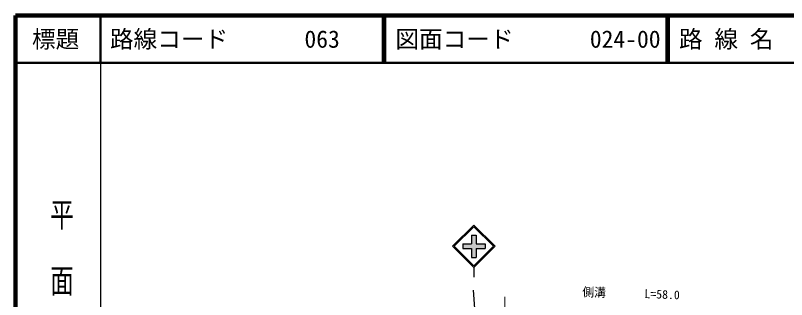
# Model space of a CAD drawing. Units: millimetres at full size, sheet at 1:1000; details may follow other scales. Extents: x 40000 to 680000, y 20000 to 380000.
# Drawn here: x 40000 to 203140, y 319921 to 380000 of the extents above; entities that cross this region are included whole.
import ezdxf
from ezdxf.enums import TextEntityAlignment as Align

# ---------------------------------------------------------------- set-up
doc = ezdxf.new("R2010")
doc.units = ezdxf.units.MM
doc.header["$LTSCALE"] = 1000
for name, color, linetype, lineweight in [('M-STR-HTXT', 7, 'Continuous', 13), ('M-STR-STRC', 7, 'Continuous', 25), ('M-TTL', 2, 'Continuous', 140), ('M-TTL-BAND', 7, 'Continuous', 25), ('M-TTL-LINE', 7, 'Continuous', 50)]:
    doc.layers.add(name, color=color, linetype=linetype, lineweight=lineweight)
doc.layers.add('M-TTL-TXT', color=7, linetype='Continuous')
doc.styles.add('@ＭＳ ゴシック', font='')
doc.styles.add('ＭＳ ゴシック', font='')
doc.styles.get('@ＭＳ ゴシック').set_extended_font_data('@MS Gothic')
doc.styles.get('ＭＳ ゴシック').set_extended_font_data('MS Gothic')

msp = doc.modelspace()

# ---------------------------------------------------------------- hatches: boundary and pattern name
at = {"layer": 'M-STR-STRC'}
msp.add_hatch(color=256, dxfattribs=at).paths.add_polyline_path([(134631, 331687), (136492, 331687), (136492, 333547), (137492, 333546), (137492, 331687), (139351, 331687), (139351, 330687), (137491, 330687), (137491, 328826), (136491, 328827), (136491, 330687), (134631, 330687)])

# ---------------------------------------------------------------- linework, layer by layer
at = {"layer": 'M-STR-HTXT'}
msp.add_line((142592, 289203), (143562, 320471), dxfattribs=at)
at = {"layer": 'M-STR-STRC'}
for p, q in [((132491, 331187), (136991, 335687)), ((132844, 331187), (136991, 335333)), ((141491, 331187), (136991, 335687)), ((141137, 331187), (136991, 335333)), ((136492, 333547), (137492, 333546)), ((136492, 333547), (136492, 331687)), ((137492, 333546), (137492, 331687)), ((132491, 331187), (136991, 326686)), ((132844, 331187), (136991, 327040)), ((134631, 331687), (134631, 330687)), ((134631, 331687), (136492, 331687)), ((136991, 327040), (141137, 331187)), ((136991, 326687), (141491, 331187)), ((137492, 331687), (139351, 331687)), ((139351, 331687), (139351, 330687)), ((134631, 330687), (136491, 330687)), ((136491, 330687), (136491, 328827)), ((137491, 330687), (139351, 330687)), ((137491, 330687), (137491, 328826)), ((136491, 328827), (137491, 328826)), ((136991, 326687), (136991, 324687)), ((139392, 287010), (136879, 321921))]:
    msp.add_line(p, q, dxfattribs=at)
at = {"layer": 'M-TTL'}
for p, q in [((40000, 380000), (40000, 20000)), ((680000, 380000), (40000, 380000))]:
    msp.add_line(p, q, dxfattribs=at)
at = {"layer": 'M-TTL-BAND'}
msp.add_line((58000, 370000), (58000, 20000), dxfattribs=at)
at = {"layer": 'M-TTL-LINE'}
for p, q in [((58000, 380000), (58000, 370000)), ((117750, 380000), (117750, 370000)), ((118250, 380000), (118250, 370000)), ((177750, 380000), (177750, 370000)), ((178250, 380000), (178250, 370000)), ((40000, 370000), (680000, 370000))]:
    msp.add_line(p, q, dxfattribs=at)

# ---------------------------------------------------------------- texts
at = {"layer": 'M-STR-HTXT', "style": 'ＭＳ ゴシック'}
for s, rotation, p in [('側溝', 358.116, (159881, 320069)), ('L=58.0', 357.912, (173019, 319697))]:
    msp.add_text(s, height=1833, rotation=rotation, dxfattribs=at).set_placement(p, align=Align.BOTTOM_LEFT)
at = {"layer": 'M-TTL-BAND', "style": '@ＭＳ ゴシック', "width": 1.4}
msp.add_text('平  面  図', height=3666, rotation=270, dxfattribs=at).set_placement((49777, 306475), align=Align.MIDDLE_RIGHT)
at = {"layer": 'M-TTL-TXT', "style": 'ＭＳ ゴシック'}
msp.add_text('標題', height=3666, dxfattribs=at).set_placement((48500, 375000), align=Align.MIDDLE_CENTER)
for s, p in [('路線コード', (60000, 375000)), ('図面コード', (120380, 375000)), ('路 線 名', (180380, 375000)), ('063', (101142, 375000)), ('024-00', (161521, 375000))]:
    msp.add_text(s, height=3666, dxfattribs=at).set_placement(p, align=Align.MIDDLE_LEFT)

doc.saveas('drawing.dxf')
